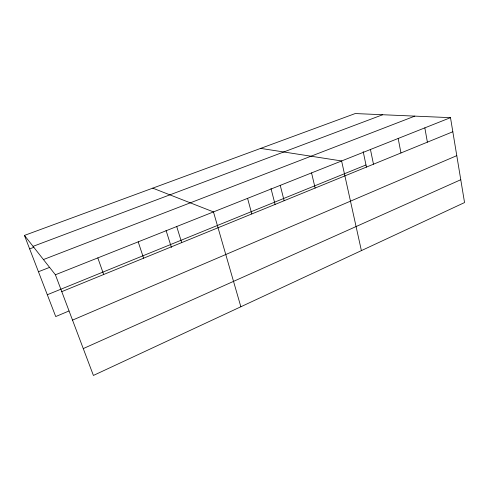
<?xml version="1.0" encoding="UTF-8"?>
<svg xmlns="http://www.w3.org/2000/svg" width="489" height="489" viewBox="0 0 489 489"><rect width="100%" height="100%" fill="white"/><g stroke="black" fill="none" stroke-linecap="round" stroke-linejoin="round"><path stroke-width="0.73" d="M83.264 348.59L460.772 179.72M72.519 320.112L456.787 155.655M68.949 310.992L55.722 316.566L24.45 235.417L355.216 113.552L450.497 117.66L464.55 202.562L93.405 375.448L55.404 274.769L24.45 235.417M61.773 291.646L452.832 131.755M47.311 294.745L365.986 164.964M55.404 274.769L450.497 117.66M38.448 271.743L49.707 267.33M43.442 259.555L414.813 116.119M33.056 246.358L382.685 114.738M29.646 248.895L33.845 247.312M260.649 148.393L341.603 160.96L361.395 250.612M152.757 188.143L213.467 211.914L240.857 306.762M97.818 257.905L103.68 274.512M138.204 241.841L143.601 258.192M166.064 230.435L171.419 247.44M176.712 226.529L181.682 242.617M247.581 198.351L251.798 213.95M270.985 188.509L275.087 204.426M280.246 185.362L284.133 200.728M311.56 172.91L315.142 188.051M363.193 151.627L366.45 167.159M370.448 149.487L373.48 164.2M398.174 138.466L400.956 152.965M424.837 127.861L427.386 142.158"/></g></svg>
